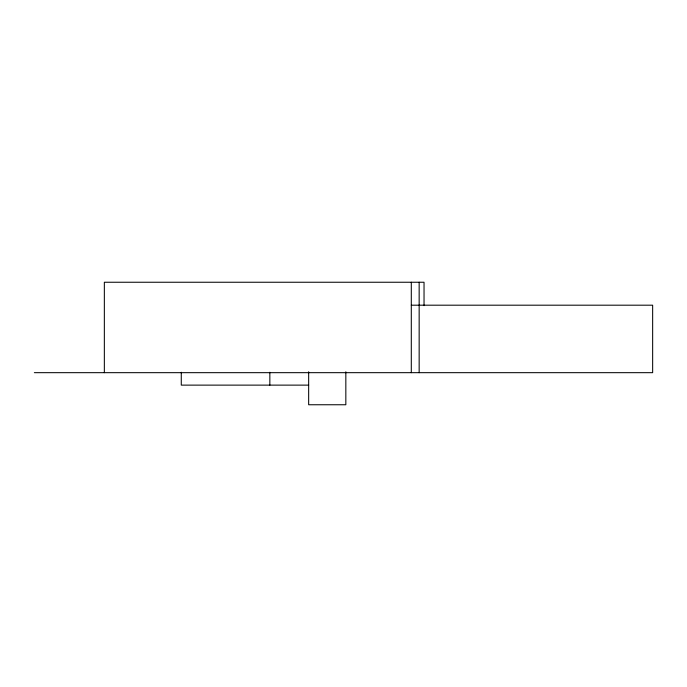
<?xml version="1.0" encoding="UTF-8"?>
<svg xmlns="http://www.w3.org/2000/svg" width="687" height="687" viewBox="0 0 687 687"><rect width="100%" height="100%" fill="white"/><g stroke="black" fill="none" stroke-linecap="round" stroke-linejoin="round"><path stroke-width="1.03" d="M411.298 305.191L652.65 305.191L652.65 372.672L34.35 372.672M308.661 385.124L181.274 385.124L181.274 372.268M424.034 305.646L424.034 282.245L104.347 282.245L104.347 372.672M419.156 282.245L419.156 372.672M411.298 282.245L411.298 372.672M345.836 371.787L345.836 404.755L308.661 404.755L308.661 371.787M269.845 372.268L269.845 385.124"/></g></svg>
